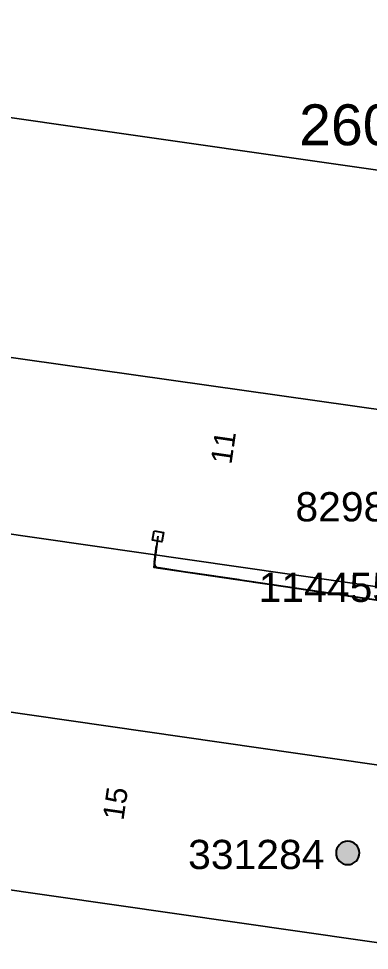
# Model space of a CAD drawing. Header units: metres. Extents: x 280709 to 281347, y 6137535 to 6138306.
# Drawn here: x 280942.5 to 280972.4, y 6137873.1 to 6137952.8 of the extents above; entities that cross this region are included whole.
import ezdxf
from ezdxf.enums import TextEntityAlignment as Align

# ---------------------------------------------------------------- set-up
doc = ezdxf.new("R2010")
doc.units = ezdxf.units.M
doc.linetypes.add('Cable Exist UG', pattern=[8.2, 4, -1.2, 1.8, -1.2])
doc.layers.get('0').update_dxf_attribs({"color": 6})
doc.layers.add('Cadastre Land Parcels_SP_EXT', color=9, linetype='Continuous', lineweight=5)
for name, color, linetype in [('Services_SP_EXT', 7, 'Continuous'), ('Sub_SP_EXT', 7, 'Continuous'), ('SupportsOH_SP_TR_HV_LV_SL_EXT', 7, 'Continuous'), ('SupportsUG_SP_LV_EXT', 7, 'Continuous'), ('Trench_SP_EXT', 7, 'Continuous')]:
    doc.layers.add(name, color=color, linetype=linetype)
doc.styles.add('iecARIAL', font='arial.ttf', dxfattribs={"height": 2})
doc.styles.add('POLE_LABEL', font='arial.ttf')
doc.styles.get("Standard").update_dxf_attribs({"font": 'arial.ttf'})

# ---------------------------------------------------------------- blocks, each defined once
blk = doc.blocks.new('SUB_PADMOUNT_EXT')
for points in [[(0, 0), (-3.84, 1.92), (-3.84, -1.92)], [(0, 0), (3.84, 1.92), (3.84, -1.92)]]:
    blk.add_hatch(color=256).paths.add_polyline_path(points)
for p, q in [((3.84, 1.92), (-3.84, -1.92)), ((-3.84, 1.92), (3.84, -1.92))]:
    blk.add_line(p, q)
blk.add_lwpolyline([(-3.84, -1.92), (3.84, -1.92), (3.84, 1.92), (-3.84, 1.92)], close=True)
for tag, height, flags, p in [('ASSET_NUM', 3.5, 8, (2, 2)), ('STREET_CODE', 0.2, 9, (1.5, 0)), ('OPERATING_VOLTAGE', 0.2, 9, (1.5, -0.6)), ('ORIENTATION', 0.2, 9, (1.5, -0.8)), ('CONSTRUCTED_VOLTAGE', 0.2, 9, (1.5, -0.2)), ('NO_PHASES', 0.2, 9, (1.5, -0.4)), ('OWNED_BY', 0.2, 9, (1.5, -1)), ('OPERATED_BY', 0.2, 9, (1.5, -1.2)), ('SECONDARY_VOLTAGE', 0.2, 9, (1.5, -1.6)), ('MAINTAINED_BY', 0.2, 9, (1.5, -1.4)), ('STATE', 0.2, 9, (1.5, -1.8)), ('SUBSTATION_TYPE', 0.2, 9, (1.5, -2.2)), ('USAGE', 0.2, 9, (1.5, -2.4)), ('PARENT', 0.2, 9, (1.5, -2)), ('STREETNAME', 0.2, 9, (1.5, -3)), ('SUBURB', 0.2, 9, (1.5, -3.2)), ('LEGEND', 0.2, 9, (1.5, -2.6)), ('LOCATION', 0.2, 9, (1.5, -2.8)), ('Z', 0.2, 1, (1.5, -3.6)), ('NOTES', 0.2, 9, (1.5, -3.4))]:
    blk.add_attdef(tag, text='', height=height, dxfattribs=dict(flags=flags)).set_placement(p, align=Align.MIDDLE_LEFT)
blk = doc.blocks.new('PILLAR_EXT')
blk.add_hatch(color=256).paths.add_polyline_path([(-2.475, 0.99), (-2.475, -0.99), (2.475, -0.99), (2.475, 0.99)])
blk.add_lwpolyline([(-2.475, -0.99), (2.475, -0.99), (2.475, 0.99), (-2.475, 0.99)], close=True)
at = {"style": 'iecARIAL', "flags": 8}
blk.add_attdef('ASSET_NUM', (1.5, 3.5), '', height=2.5, dxfattribs=at)
for tag, p, flags in [('OWNED_BY', (0, -0.2), 9), ('STATE', (0, -0.4), 9), ('SUPPORT_TYPE', (0, -0.6), 9), ('USAGE', (0, -0.8), 9), ('LEGEND', (0, -1), 9), ('LOCATION', (0, -1.2), 9), ('NOTES', (0, -1.4), 9), ('PARENT', (0, -1.6), 9), ('STREETNAME', (0, -1.8), 9), ('SUBURB', (0, -2), 1)]:
    blk.add_attdef(tag, p, '', height=0.2, dxfattribs=dict(flags=flags))
blk = doc.blocks.new('CCP_EXT')
at = {"flags": 9}
for tag, p in [('USAGE', (0, -1.2)), ('LEGEND', (0, -1.4)), ('LIFE_SUPPORT', (0, -1.6)), ('STATE', (0, -1.8)), ('NOTES', (0, -2))]:
    blk.add_attdef(tag, text='', height=0.2, dxfattribs=at).set_placement(p, align=Align.MIDDLE_LEFT)
blk.add_wipeout([(0, 0.566), (0.566, 0), (0, -0.566), (-0.566, 0)])
blk.add_lwpolyline([(-0.566, 0), (0, 0.566), (0.566, 0), (0, -0.566), (-0.566, 0)])
at = {"flags": 1}
blk.add_attdef('Z', (0, 0), '', height=0.2, dxfattribs=at)
at = {"flags": 9}
for tag, p in [('CCP_TYPE', (0, 0)), ('OPERATING_VOLTAGE', (0, -0.6)), ('ORIENTATION', (0, -0.8)), ('CONSTRUCTED_VOLTAGE', (0, -0.2)), ('NO_PHASES', (0, -0.4)), ('OWNED_BY', (0, -1))]:
    blk.add_attdef(tag, text='', height=0.2, dxfattribs=at).set_placement(p, align=Align.MIDDLE_LEFT)
blk = doc.blocks.new('POLE_EXT')
blk.add_hatch(color=256).paths.add_polyline_path([(-1, 0, 1), (1, 0, 1)])
blk.add_lwpolyline([(-1, 0, 1), (1, 0, 1)], format="xyb", close=True)
for tag, height, flags, p in [('pNumber', 2.5, 8, (-17.84, 2.067)), ('OWNED_BY', 0.2, 9, (1.355, -0.4)), ('SPECIAL_USE', 0.2, 9, (1.355, -0.8)), ('PARENT', 0.2, 9, (1.355, -0.6)), ('cLV', 0.2, 9, (1.355, -1.4)), ('STATE', 0.2, 9, (1.355, -1)), ('hDepth', 0.2, 9, (1.355, -1.6)), ('USAGE', 0.2, 9, (1.355, -1.2)), ('cHV', 0.2, 9, (1.355, -2)), ('hDia', 0.2, 9, (1.355, -1.8)), ('LBRACKET', 0.2, 9, (1.355, -2.2)), ('LExisting', 0.2, 9, (1.355, -2.4)), ('LANTNUMBER', 0.2, 9, (1.355, -2.6)), ('LOther', 0.2, 9, (1.355, -2.8)), ('LRemove', 0.2, 9, (1.355, -3)), ('LEGEND', 0.2, 9, (1.355, -3.2)), ('cLinedev', 0.2, 9, (1.355, -3.4)), ('pExisting', 0.2, 9, (1.355, -3.8)), ('LOCATION', 0.2, 9, (1.355, -3.6)), ('PFNUMBER', 0.2, 9, (1.355, -4)), ('pFooting', 0.2, 9, (1.355, -4.4)), ('pNew', 0.2, 9, (1.355, -4.6)), ('NEWPFNUMBER', 0.2, 9, (1.355, -4.2)), ('pRelocate', 0.2, 9, (1.355, -5)), ('pRemove', 0.2, 9, (1.355, -5.2)), ('pReplace', 0.2, 9, (1.355, -5.4)), ('pStay', 0.2, 9, (1.355, -5.6)), ('cspan', 0.2, 9, (1.355, -6)), ('STREETNAME', 0.2, 9, (1.355, -6.2)), ('SUBURB', 0.2, 9, (1.355, -6.4)), ('pType', 0.2, 9, (1.355, -5.8)), ('OPERATED_BY', 0.2, 9, (1.355, -7.014)), ('NOTES', 0.2, 9, (1.355, -6.6)), ('MAINTAINED_BY', 0.2, 9, (1.355, -6.814))]:
    blk.add_attdef(tag, text='', height=height, dxfattribs=dict(flags=flags)).set_placement(p, align=Align.MIDDLE_LEFT)
at = {"style": 'POLE_LABEL'}
for tag, height, flags, p in [('ASSET_NUM', 2.5, 8, (2, 2)), ('STRUCTURE_PLANT_NUMBER', 0.2, 9, (1.355, 0.028)), ('STREET_CODE', 0.2, 9, (1.355, -0.2))]:
    blk.add_attdef(tag, text='', height=height, dxfattribs=dict(at, flags=flags)).set_placement(p, align=Align.MIDDLE_LEFT)
at = {"flags": 1}
blk.add_attdef('Z', (1.355, -7.328), '', height=0.2, dxfattribs=at)

msp = doc.modelspace()

# ---------------------------------------------------------------- linework, layer by layer
at = {"layer": 'Cadastre Land Parcels_SP_EXT', "linetype": 'Continuous'}
for points in [[(280984.996, 6137950.595), (280986.57, 6137983.825), (280984.223, 6137989.25), (280948.237, 6137994.65), (280941.476, 6137995.665), (280896.999, 6138002.339), (280893.556, 6137999.773), (280888.53, 6137965.066), (280938.729, 6137957.537), (280936.888, 6137944.996), (280983.27, 6137938.357), (280984.996, 6137950.595)], [(280986.29, 6137937.921), (280983.27, 6137938.357), (280936.888, 6137944.996), (280936.458, 6137945.057), (280935.101, 6137935.684), (280933.536, 6137924.956), (280980.44, 6137918.317), (280983.464, 6137917.88), (280986.29, 6137937.921)], [(280980.44, 6137918.317), (280933.536, 6137924.956), (280925.331, 6137926.116), (280924.408, 6137919.724), (280923.199, 6137911.348), (280978.278, 6137903.414), (280980.44, 6137918.317)], [(280981.298, 6137902.98), (280978.278, 6137903.414), (280923.199, 6137911.348), (280881.619, 6137917.339), (280879.454, 6137902.399), (280921.027, 6137896.445), (280979.146, 6137888.063), (280981.298, 6137902.98)], [(280979.146, 6137888.063), (280921.027, 6137896.445), (280918.868, 6137881.537), (280976.975, 6137873.169), (280979.146, 6137888.063)], [(280976.975, 6137873.169), (280918.868, 6137881.537), (280877.302, 6137887.523), (280875.142, 6137872.617), (280920.393, 6137866.104), (280971.809, 6137858.699), (280974.815, 6137858.267), (280976.975, 6137873.169)]]:
    msp.add_lwpolyline(points, close=True, dxfattribs=at)

# ---------------------------------------------------------------- block references
at = {"layer": 'Sub_SP_EXT'}
ref = msp.add_blockref('SUB_PADMOUNT_EXT', (280984.048, 6137942.078), dxfattribs=dict(at, rotation=81.82355709951044))
ref.add_attrib('ASSET_NUM', '26094', dxfattribs={"layer": '0', "height": 3.5}).set_placement((280980.012, 6137940.89), align=Align.BOTTOM_RIGHT)
at = {"layer": 'SupportsOH_SP_TR_HV_LV_SL_EXT'}
ref = msp.add_blockref('POLE_EXT', (280981.207, 6137912.33), dxfattribs=at)
ref.add_attrib('ASSET_NUM', '829811', dxfattribs={"layer": '0', "height": 2.5, "style": 'POLE_LABEL'}).set_placement((280977.751, 6137911.018), align=Align.MIDDLE_RIGHT)
ref = msp.add_blockref('POLE_EXT', (280970.572, 6137881.405), dxfattribs=at)
ref.add_attrib('ASSET_NUM', '331284', dxfattribs={"layer": '0', "height": 2.5, "style": 'POLE_LABEL'}).set_placement((280968.586, 6137881.276), align=Align.MIDDLE_RIGHT)
at = {"layer": 'SupportsUG_SP_LV_EXT'}
ref = msp.add_blockref('PILLAR_EXT', (280980.341, 6137906.889), dxfattribs=dict(at, rotation=81.17166867217858))
ref.add_attrib('ASSET_NUM', '114455', dxfattribs={"layer": '0', "height": 2.5, "rotation": 359.95615, "style": 'iecARIAL'}).set_placement((280974.611, 6137904.125), align=Align.MIDDLE_RIGHT)

# ---------------------------------------------------------------- texts
at = {"layer": 'Cadastre Land Parcels_SP_EXT'}
for s, rotation, p in [('11', 81.70924, (280960.63, 6137914.586)), ('15', 81.7, (280951.405, 6137884.125))]:
    msp.add_text(s, height=1.8, rotation=rotation, dxfattribs=at).set_placement(p)

# ---------------------------------------------------------------- next in the draw order: block references
at = {"layer": 'Services_SP_EXT', "rotation": 304.8546942981244}
msp.add_blockref('CCP_EXT', (280954.356, 6137908.491), dxfattribs=at)

# ---------------------------------------------------------------- next in the draw order: linework, layer by layer
at = {"layer": 'Services_SP_EXT'}
msp.add_lwpolyline([(280954.356, 6137908.491), (280953.997, 6137905.856), (280979.203, 6137902.131), (280977.266, 6137889.461), (280992.097, 6137886.933), (280993.5, 6137885.695)], dxfattribs=at)
at = {"layer": 'Trench_SP_EXT', "linetype": 'Cable Exist UG'}
msp.add_lwpolyline([(280977.935, 6137889.295, -0.663021), (280977.337, 6137889.925), (280977.337, 6137889.925), (280977.499, 6137890.987), (280979.121, 6137901.595), (280979.121, 6137901.595, 0.427817), (280978.667, 6137902.214), (280978.667, 6137902.214), (280977.53, 6137902.341), (280954.407, 6137905.785), (280954.407, 6137905.785, -0.434009), (280954.06, 6137906.321), (280954.06, 6137906.321), (280954.243, 6137907.665)], format="xyb", dxfattribs=at)

doc.saveas('drawing.dxf')
